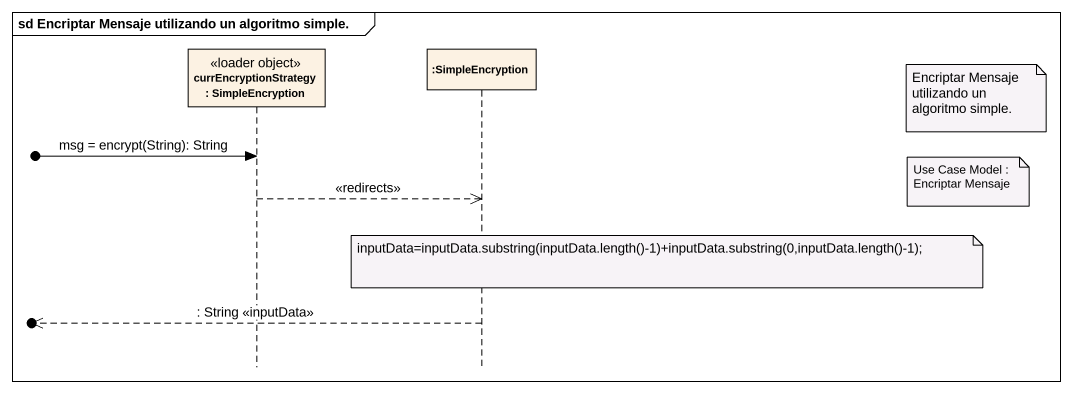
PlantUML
@startuml
mainframe sd Encriptar Mensaje utilizando un algoritmo simple.
hide footbox
participant "currEncryptionStrategy : SimpleEncryption" as currEncryptionStrategy <<loader object>>
participant ":SimpleEncryption" as SimpleEncryption

note right of SimpleEncryption : Encriptar Mensaje utilizando un algoritmo simple.
[o-> currEncryptionStrategy : msg = encrypt(String): String
note right of SimpleEncryption : Use Case Model : Encriptar Mensaje
currEncryptionStrategy -->> SimpleEncryption : <<redirects>>
note over SimpleEncryption : inputData=inputData.substring(inputData.length()-1)+inputData.substring(0,inputData.length()-1);
[o<<-- SimpleEncryption : : String <<inputData>>
@enduml
